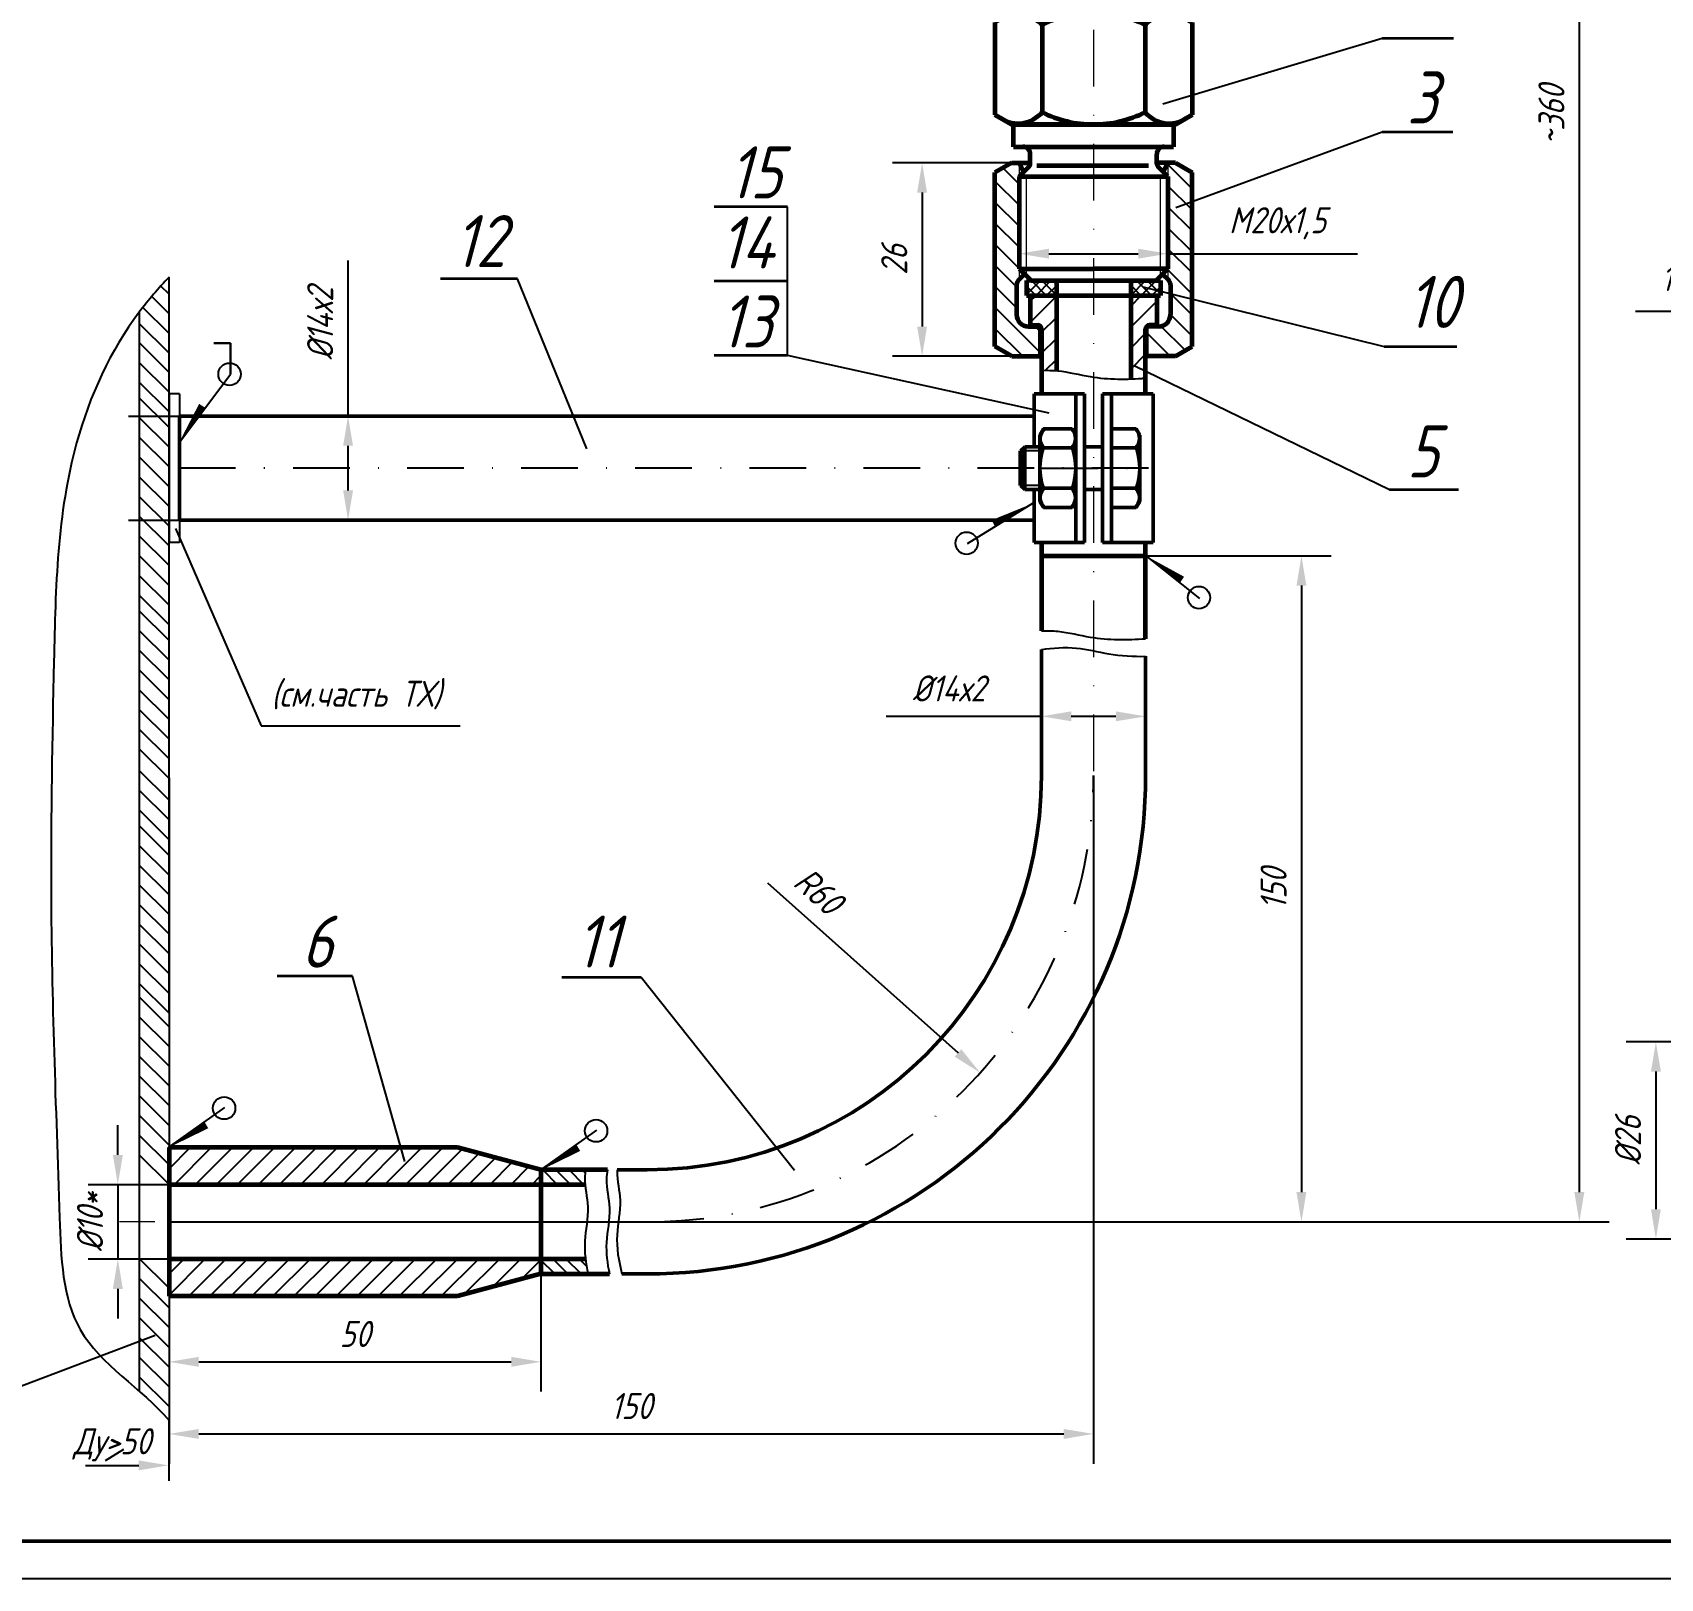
# Model space of a CAD drawing. Header units: inches. Extents: x 4898 to 5789, y 2851 to 3271.
# Drawn here: x 5106.7 to 5325.5, y 2850.8 to 3058.6 of the extents above; entities that cross this region are included whole.
import ezdxf

# ---------------------------------------------------------------- set-up
doc = ezdxf.new("R2010")
doc.units = ezdxf.units.IN
doc.header["$LTSCALE"] = 0.6
doc.header["$MEASUREMENT"] = 0
for name, pattern in [('DASHDOT', [25.4, 12.7, -6.35, 0, -6.35]), ('K5LT_BASIC', [0]), ('K5LT_THIN', [0])]:
    doc.linetypes.add(name, pattern=pattern)
doc.styles.get("Standard").update_dxf_attribs({"font": 'romand.shx', "width": 0.8, "oblique": 15, "height": 3.5})
doc.dimstyles.get("Standard").update_dxf_attribs({"dimtxt": 3.5, "dimasz": 4, "dimexe": 4, "dimexo": 0, "dimgap": 2, "dimtad": 1, "dimrnd": 0.05, "dimtxsty": 'Standard', "dimcen": 0.09, "dimadec": 0, "dimazin": 2, "dimtfac": 1, "dimtmove": 0, "dimatfit": 3, "dimfxl": 0.18, "dimtolj": 1, "dimtzin": 0, "dimlwd": 25, "dimlwe": 25, "dimarcsym": 0})

# ---------------------------------------------------------------- blocks, each defined once
blk = doc.blocks.new('*D819')
at = {"color": 0, "lineweight": 25, "transparency": 16777216}
for p, q in [((5340.98, 2922.9), (5320.9, 2922.9)), ((5324.9, 2918.9), (5324.9, 2900.4)), ((5340.98, 2896.4), (5320.9, 2896.4))]:
    blk.add_line(p, q, dxfattribs=at)
at = {"color": 0, "transparency": 16777216}
for points in [[(5324.24, 2918.9), (5325.57, 2918.9), (5324.9, 2922.9)], [(5324.24, 2900.4), (5325.57, 2900.4), (5324.9, 2896.4)]]:
    blk.add_solid(points, dxfattribs=at)
at = {"layer": 'DEFPOINTS', "color": 0, "transparency": 16777216}
for p in [(5340.98, 2922.9), (5324.9, 2896.4), (5340.98, 2896.4)]:
    blk.add_point(p, dxfattribs=at)
at = {"color": 0, "transparency": 16777216, "insert": (5321.15, 2909.65), "char_height": 3.5, "attachment_point": 5, "rotation": 90}
blk.add_mtext('\\A1;%%C26', dxfattribs=at)
blk = doc.blocks.new('*D825')
at = {"color": 0, "lineweight": 25, "transparency": 16777216}
for p, q in [((5349.22, 3015.28), (5349.22, 3025.09)), ((5350.82, 3016.88), (5350.82, 3025.09)), ((5345.22, 3021.09), (5322.15, 3021.09)), ((5350.82, 3021.09), (5349.22, 3021.09)), ((5354.82, 3021.09), (5358.82, 3021.09))]:
    blk.add_line(p, q, dxfattribs=at)
at = {"color": 0, "transparency": 16777216}
for points in [[(5345.22, 3021.75), (5345.22, 3020.42), (5349.22, 3021.09)], [(5354.82, 3021.75), (5354.82, 3020.42), (5350.82, 3021.09)]]:
    blk.add_solid(points, dxfattribs=at)
at = {"layer": 'DEFPOINTS', "color": 0, "transparency": 16777216}
for p in [(5349.22, 3021.09), (5350.82, 3016.88), (5349.22, 3015.28)]:
    blk.add_point(p, dxfattribs=at)
at = {"color": 0, "transparency": 16777216, "insert": (5331.68, 3025.17), "char_height": 3.5, "attachment_point": 5}
blk.add_mtext('\\A1;1,6х45%%D', dxfattribs=at)
blk = doc.blocks.new('U44')
at = {"color": 5, "linetype": 'K5LT_BASIC', "lineweight": 60, "true_color": 0x0000ff}
for p, q in [((2859.11, -1293.45), (2857.81, -1295.7)), ((2857.81, -1295.7), (2859.11, -1293.45)), ((2871.51, -1293.45), (2859.11, -1293.45)), ((2872.81, -1295.7), (2871.51, -1293.45)), ((2854.81, -1295.95), (2857.81, -1295.95)), ((2854.81, -1295.95), (2854.81, -1317.45)), ((2854.81, -1296.45), (2854.81, -1297.2)), ((2857.81, -1295.7), (2857.81, -1317.7)), ((2857.81, -1295.7), (2857.81, -1306.7)), ((2857.81, -1295.7), (2857.81, -1317.7)), ((2857.81, -1295.7), (2857.81, -1317.7)), ((2857.81, -1306.7), (2857.81, -1295.7)), ((2872.81, -1295.7), (2872.81, -1317.7)), ((2872.81, -1295.7), (2872.81, -1317.7)), ((2872.81, -1306.7), (2872.81, -1295.7)), ((2875.81, -1295.95), (2872.81, -1295.95)), ((2875.81, -1295.95), (2875.81, -1296.7)), ((2875.81, -1295.95), (2875.81, -1317.45)), ((2879.6, -1297.7), (2876.81, -1297.7)), ((2879.96, -1297.55), (2881.31, -1296.2)), ((2881.31, -1296.2), (2881.31, -1317.2)), ((2881.31, -1296.22), (2891.58, -1296.22)), ((2891.58, -1296.22), (2891.58, -1306.71)), ((2891.58, -1296.22), (2893.18, -1297.82)), ((2893.18, -1297.82), (2893.18, -1315.58)), ((2871.16, -1299.77), (2859.46, -1299.77)), ((2879.81, -1299.05), (2879.81, -1314.08)), ((2857.81, -1317.7), (2857.81, -1306.7)), ((2857.81, -1306.7), (2857.81, -1317.7)), ((2872.81, -1306.7), (2872.81, -1317.7)), ((2891.58, -1317.18), (2891.58, -1306.69)), ((2871.16, -1313.63), (2859.46, -1313.63)), ((2857.81, -1317.45), (2854.81, -1317.45)), ((2872.81, -1317.45), (2875.81, -1317.45)), ((2879.6, -1315.7), (2876.81, -1315.7)), ((2879.96, -1315.85), (2881.31, -1317.2)), ((2881.31, -1317.18), (2891.58, -1317.18)), ((2891.58, -1317.18), (2893.18, -1315.58)), ((2859.11, -1319.95), (2857.81, -1317.7)), ((2857.81, -1317.7), (2859.11, -1319.95)), ((2872.81, -1317.7), (2871.51, -1319.95)), ((2871.51, -1319.95), (2859.11, -1319.95))]:
    blk.add_line(p, q, dxfattribs=at)
at = {"color": 7, "linetype": 'K5LT_THIN', "lineweight": 18}
for p, q in [((2881.31, -1297.38), (2895.24, -1297.38)), ((2881.31, -1316.02), (2895.3, -1316.02))]:
    blk.add_line(p, q, dxfattribs=at)
at = {"color": 5, "linetype": 'K5LT_BASIC', "lineweight": 60, "true_color": 0x0000ff}
for centre, radius, start, end in [((2862.12, -1296.56), 4.17, 146.7144, 230.3384), ((2862.12, -1296.56), 4.17, 146.7145, 230.3384), ((2868.5, -1296.56), 4.17, 309.6616, 33.2855), ((2876.81, -1296.7), 1, 180, 270), ((2879.6, -1297.2), 0.5, 270, 315), ((2873.19, -1306.7), 15.38, 153.2217, 180), ((2873.19, -1306.7), 15.38, 153.2217, 180), ((2857.43, -1306.7), 15.38, 0, 26.7783), ((2873.19, -1306.7), 15.38, 180, 206.7783), ((2873.19, -1306.7), 15.38, 180, 206.7783), ((2857.43, -1306.7), 15.38, 333.2217, 0), ((2862.12, -1316.84), 4.17, 129.6616, 213.2856), ((2862.12, -1316.84), 4.17, 129.6616, 213.2855), ((2868.5, -1316.84), 4.17, 326.7145, 50.3384), ((2876.81, -1316.7), 1, 90, 180), ((2879.6, -1316.2), 0.5, 45, 90)]:
    blk.add_arc(centre, radius, start, end, dxfattribs=at)
blk = doc.blocks.new('*D853')
at = {"color": 0, "lineweight": 25, "transparency": 16777216}
for p, q in [((5240.8, 3041.06), (5222.25, 3041.06)), ((5226.25, 3037.06), (5226.25, 3019.06)), ((5242.3, 3015.06), (5222.25, 3015.06))]:
    blk.add_line(p, q, dxfattribs=at)
at = {"color": 0, "transparency": 16777216}
for points in [[(5225.58, 3037.06), (5226.91, 3037.06), (5226.25, 3041.06)], [(5225.58, 3019.06), (5226.91, 3019.06), (5226.25, 3015.06)]]:
    blk.add_solid(points, dxfattribs=at)
at = {"layer": 'DEFPOINTS', "color": 0, "transparency": 16777216}
for p in [(5240.8, 3041.06), (5226.25, 3015.06), (5242.3, 3015.06)]:
    blk.add_point(p, dxfattribs=at)
at = {"color": 0, "transparency": 16777216, "insert": (5222.5, 3028.06), "char_height": 3.5, "attachment_point": 5, "rotation": 90}
blk.add_mtext('\\A1;26', dxfattribs=at)
blk = doc.blocks.new('*D854')
at = {"color": 0, "lineweight": 25, "transparency": 16777216}
for p, q in [((5239.3, 3026.83), (5239.3, 3032.85)), ((5259.3, 3026.83), (5259.3, 3032.85)), ((5243.3, 3028.85), (5255.3, 3028.85)), ((5259.3, 3028.85), (5284.77, 3028.85))]:
    blk.add_line(p, q, dxfattribs=at)
at = {"color": 0, "transparency": 16777216}
for points in [[(5243.3, 3029.52), (5243.3, 3028.19), (5239.3, 3028.85)], [(5255.3, 3029.52), (5255.3, 3028.19), (5259.3, 3028.85)]]:
    blk.add_solid(points, dxfattribs=at)
at = {"layer": 'DEFPOINTS', "color": 0, "transparency": 16777216}
for p in [(5259.3, 3028.85), (5239.3, 3026.83), (5259.3, 3026.83)]:
    blk.add_point(p, dxfattribs=at)
at = {"color": 0, "transparency": 16777216, "insert": (5274.03, 3032.94), "char_height": 3.5, "attachment_point": 5}
blk.add_mtext('\\A1;М20х1,5', dxfattribs=at)
blk = doc.blocks.new('*D855')
at = {"color": 0, "lineweight": 25, "transparency": 16777216}
blk.add_line((5205.47, 2944.27), (5231.08, 2921.41), dxfattribs=at)
at = {"color": 0, "transparency": 16777216}
blk.add_solid([(5231.52, 2921.91), (5230.63, 2920.91), (5234.06, 2918.74)], dxfattribs=at)
at = {"layer": 'DEFPOINTS', "color": 0, "transparency": 16777216}
for p in [(5189.3, 2958.7), (5234.06, 2918.74)]:
    blk.add_point(p, dxfattribs=at)
at = {"color": 0, "transparency": 16777216, "insert": (5212.32, 2943.17), "char_height": 3.5, "attachment_point": 5, "rotation": 318.2474}
blk.add_mtext('\\A1;R60', dxfattribs=at)
blk = doc.blocks.new('*D864')
at = {"color": 0, "lineweight": 25, "transparency": 16777216}
for p, q in [((5256.3, 2988.23), (5281.25, 2988.23)), ((5277.25, 2984.23), (5277.25, 2902.7)), ((5125, 2898.7), (5281.25, 2898.7))]:
    blk.add_line(p, q, dxfattribs=at)
at = {"color": 0, "transparency": 16777216}
for points in [[(5276.58, 2984.23), (5277.91, 2984.23), (5277.25, 2988.23)], [(5276.58, 2902.7), (5277.91, 2902.7), (5277.25, 2898.7)]]:
    blk.add_solid(points, dxfattribs=at)
at = {"layer": 'DEFPOINTS', "color": 0, "transparency": 16777216}
for p in [(5256.3, 2988.23), (5125, 2898.7), (5277.25, 2898.7)]:
    blk.add_point(p, dxfattribs=at)
at = {"color": 0, "transparency": 16777216, "insert": (5273.5, 2943.46), "char_height": 3.5, "attachment_point": 5, "rotation": 90}
blk.add_mtext('\\A1;150', dxfattribs=at)
blk = doc.blocks.new('*D866')
at = {"color": 0, "lineweight": 25, "transparency": 16777216}
for p, q in [((5242.3, 2975.63), (5242.3, 2962.66)), ((5256.3, 2974.73), (5256.3, 2962.66)), ((5242.3, 2966.66), (5221.41, 2966.66)), ((5252.3, 2966.66), (5246.3, 2966.66))]:
    blk.add_line(p, q, dxfattribs=at)
at = {"color": 0, "transparency": 16777216}
for points in [[(5246.3, 2967.33), (5246.3, 2966), (5242.3, 2966.66)], [(5252.3, 2967.33), (5252.3, 2966), (5256.3, 2966.66)]]:
    blk.add_solid(points, dxfattribs=at)
at = {"layer": 'DEFPOINTS', "color": 0, "transparency": 16777216}
for p in [(5242.3, 2975.63), (5256.3, 2974.73), (5256.3, 2966.66)]:
    blk.add_point(p, dxfattribs=at)
at = {"color": 0, "transparency": 16777216, "insert": (5229.85, 2970.41), "char_height": 3.5, "attachment_point": 5}
blk.add_mtext('\\A1;%%C14х2', dxfattribs=at)
blk = doc.blocks.new('*D867')
at = {"color": 0, "lineweight": 25, "transparency": 16777216}
for p, q in [((5118.12, 2907.7), (5118.12, 2911.7)), ((5121, 2903.7), (5114.12, 2903.7)), ((5118.12, 2903.7), (5118.12, 2893.7)), ((5121, 2893.7), (5114.12, 2893.7)), ((5118.12, 2889.7), (5118.12, 2885.7))]:
    blk.add_line(p, q, dxfattribs=at)
at = {"color": 0, "transparency": 16777216}
for points in [[(5117.45, 2907.7), (5118.79, 2907.7), (5118.12, 2903.7)], [(5117.45, 2889.7), (5118.79, 2889.7), (5118.12, 2893.7)]]:
    blk.add_solid(points, dxfattribs=at)
at = {"layer": 'DEFPOINTS', "color": 0, "transparency": 16777216}
for p in [(5121, 2903.7), (5118.12, 2893.7), (5121, 2893.7)]:
    blk.add_point(p, dxfattribs=at)
at = {"color": 0, "transparency": 16777216, "insert": (5114.37, 2898.7), "char_height": 3.5, "attachment_point": 5, "rotation": 90}
blk.add_mtext('\\A1;%%C10*', dxfattribs=at)
blk = doc.blocks.new('*D869')
at = {"color": 0, "lineweight": 25, "transparency": 16777216}
for p, q in [((5262.3, 3196.23), (5318.61, 3196.23)), ((5314.61, 2902.7), (5314.61, 3192.23)), ((5175, 2898.7), (5318.61, 2898.7))]:
    blk.add_line(p, q, dxfattribs=at)
at = {"color": 0, "transparency": 16777216}
for points in [[(5313.94, 3192.23), (5315.28, 3192.23), (5314.61, 3196.23)], [(5313.94, 2902.7), (5315.28, 2902.7), (5314.61, 2898.7)]]:
    blk.add_solid(points, dxfattribs=at)
at = {"layer": 'DEFPOINTS', "color": 0, "transparency": 16777216}
for p in [(5262.3, 3196.23), (5314.61, 3196.23), (5175, 2898.7)]:
    blk.add_point(p, dxfattribs=at)
at = {"color": 0, "transparency": 16777216, "insert": (5310.86, 3047.46), "char_height": 3.5, "attachment_point": 5, "rotation": 90}
blk.add_mtext('\\A1;~360', dxfattribs=at)
blk = doc.blocks.new('*D870')
at = {"color": 0, "lineweight": 25, "transparency": 16777216}
for p, q in [((5149.07, 3007.03), (5149.07, 3027.92)), ((5119.53, 3007.03), (5153.07, 3007.03)), ((5149.07, 2997.03), (5149.07, 3003.03)), ((5119.53, 2993.03), (5153.07, 2993.03))]:
    blk.add_line(p, q, dxfattribs=at)
at = {"color": 0, "transparency": 16777216}
for points in [[(5148.41, 3003.03), (5149.74, 3003.03), (5149.07, 3007.03)], [(5148.41, 2997.03), (5149.74, 2997.03), (5149.07, 2993.03)]]:
    blk.add_solid(points, dxfattribs=at)
at = {"layer": 'DEFPOINTS', "color": 0, "transparency": 16777216}
for p in [(5119.53, 3007.03), (5119.53, 2993.03), (5149.07, 2993.03)]:
    blk.add_point(p, dxfattribs=at)
at = {"color": 0, "transparency": 16777216, "insert": (5145.32, 3019.47), "char_height": 3.5, "attachment_point": 5, "rotation": 90}
blk.add_mtext('\\A1;%%C14х2', dxfattribs=at)
blk = doc.blocks.new('*D873')
at = {"color": 0, "lineweight": 25, "transparency": 16777216}
for p, q in [((5175, 2891.7), (5175, 2875.89)), ((5125, 2888.7), (5125, 2875.89)), ((5129, 2879.89), (5171, 2879.89))]:
    blk.add_line(p, q, dxfattribs=at)
at = {"color": 0, "transparency": 16777216}
for points in [[(5129, 2880.56), (5129, 2879.22), (5125, 2879.89)], [(5171, 2880.56), (5171, 2879.22), (5175, 2879.89)]]:
    blk.add_solid(points, dxfattribs=at)
at = {"layer": 'DEFPOINTS', "color": 0, "transparency": 16777216}
for p in [(5175, 2891.7), (5125, 2888.7), (5175, 2879.89)]:
    blk.add_point(p, dxfattribs=at)
at = {"color": 0, "transparency": 16777216, "insert": (5150, 2883.64), "char_height": 3.5, "attachment_point": 5}
blk.add_mtext('\\A1;50', dxfattribs=at)
blk = doc.blocks.new('*D874')
at = {"color": 0, "lineweight": 25, "transparency": 16777216}
for p, q in [((5249.3, 2958.7), (5249.3, 2866.2)), ((5125, 2888.7), (5125, 2866.2)), ((5129, 2870.2), (5245.3, 2870.2))]:
    blk.add_line(p, q, dxfattribs=at)
at = {"color": 0, "transparency": 16777216}
for points in [[(5129, 2870.86), (5129, 2869.53), (5125, 2870.2)], [(5245.3, 2870.86), (5245.3, 2869.53), (5249.3, 2870.2)]]:
    blk.add_solid(points, dxfattribs=at)
at = {"layer": 'DEFPOINTS', "color": 0, "transparency": 16777216}
for p in [(5249.3, 2958.7), (5125, 2888.7), (5249.3, 2870.2)]:
    blk.add_point(p, dxfattribs=at)
at = {"color": 0, "transparency": 16777216, "insert": (5187.15, 2873.95), "char_height": 3.5, "attachment_point": 5}
blk.add_mtext('\\A1;150', dxfattribs=at)

msp = doc.modelspace()

# ---------------------------------------------------------------- hatches: boundary and pattern name
h = msp.add_hatch()
h.set_pattern_fill('МЕТАЛЛ', angle=135, style=0, pattern_type=0)
h.set_pattern_definition([(135, (3942.5982, 188.417), (-1.4142136, -1.4142136), [])])
h.paths.add_polyline_path([(5240.548, 3019.059), (5239.416, 3019.528), (5238.948, 3020.659), (5238.948, 3024.645), (5239.241, 3025.352), (5239.298, 3026.828), (5239.298, 3039.459), (5239.298, 3041.059), (5238.298, 3041.059), (5236.048, 3039.76), (5236.048, 3016.358), (5238.298, 3015.059), (5242.173, 3015.059), (5242.173, 3019.059)])
h.paths.add_polyline_path([(5262.548, 3016.358), (5262.548, 3039.76), (5260.298, 3041.059), (5259.298, 3041.059), (5259.298, 3037.728), (5259.298, 3026.828), (5259.355, 3025.352), (5259.648, 3024.645), (5259.648, 3020.659), (5259.179, 3019.528), (5258.048, 3019.059), (5256.423, 3019.059), (5256.423, 3015.059), (5260.298, 3015.059)])
h = msp.add_hatch()
h.set_pattern_fill('НЕМЕТАЛЛ', angle=135, style=0, pattern_type=0)
h.set_pattern_definition([(135, (3942.5982, 188.417), (-0.70710678, -0.70710678), []), (225, (3942.5982, 188.417), (0.70710678, -0.70710678), [])])
h.paths.add_polyline_path([(5240.798, 3023.228), (5244.298, 3023.228), (5244.298, 3025.228), (5240.898, 3025.228), (5240.298, 3025.228), (5240.298, 3023.228)])
h.paths.add_polyline_path([(5257.698, 3025.228), (5254.298, 3025.228), (5254.298, 3023.228), (5257.798, 3023.228), (5258.298, 3023.228), (5258.298, 3025.228)])
h = msp.add_hatch()
h.set_pattern_fill('МЕТАЛЛ', angle=45, style=0, pattern_type=0)
h.set_pattern_definition([(45, (2398.0105, 4308.3556), (-1.4142136, 1.4142136), [])])
h.paths.add_polyline_path([(5175.001, 2905.7), (5163.805, 2908.7), (5125.001, 2908.7), (5125.001, 2903.7), (5175.001, 2903.7)])
h.paths.add_polyline_path([(5125.001, 2888.7), (5163.805, 2888.7), (5175.001, 2891.7), (5175.001, 2893.7), (5125.001, 2893.7)])
h = msp.add_hatch()
h.set_pattern_fill('ANSI31', color=256, scale=10, angle=90)
h.set_pattern_definition([(135, (-2417.3601, 2096.1056), (-0.88388348, -0.88388348), [])])
edge = h.paths.add_edge_path()
edge.add_line((5181.002, 2905.7), (5175.065, 2905.7))
edge.add_line((5175.065, 2905.7), (5175.001, 2905.661))
edge.add_line((5175.001, 2905.661), (5175.001, 2903.7))
edge.add_line((5175.001, 2903.7), (5180.945, 2903.7))
edge.add_spline(control_points=[(5180.945, 2903.7), (5180.914, 2904.01), (5180.875, 2904.681), (5180.942, 2905.344), (5181.002, 2905.7)], knot_values=[3.5857299, 3.5857299, 3.5857299, 3.5857299, 4.5273535, 5.6230628, 5.6230628, 5.6230628, 5.6230628], degree=3, periodic=0)
edge = h.paths.add_edge_path()
edge.add_spline(control_points=[(5181.351, 2891.7), (5181.202, 2892.365), (5181.079, 2893.032), (5180.997, 2893.7)], knot_values=[15.6766489, 15.6766489, 15.6766489, 15.6766489, 17.7076318, 17.7076318, 17.7076318, 17.7076318], degree=3, periodic=0)
edge.add_line((5180.997, 2893.7), (5175.001, 2893.7))
edge.add_line((5175.001, 2893.7), (5175.001, 2891.7))
edge.add_line((5175.001, 2891.7), (5181.351, 2891.7))

# ---------------------------------------------------------------- linework, layer by layer
at = {"color": 7, "linetype": 'DASHDOT', "lineweight": 18}
for p, q in [((5249.298, 3074.292), (5249.298, 2958.7)), ((5169.123, 2898.7), (5118.342, 2898.7))]:
    msp.add_line(p, q, dxfattribs=at)
for p, q in [((5258.626, 3048.99), (5288.088, 3057.831)), ((5260.357, 3035.082), (5288.118, 3045.244)), ((5208.157, 3015.154), (5208.157, 3035.154)), ((5125.001, 2958.382), (5125.001, 3025.709)), ((5181.176, 3002.598), (5171.841, 3025.492)), ((5125.001, 3020.749), (5122.673, 3023.077)), ((5125.001, 3023.401), (5123.907, 3024.494)), ((5255.907, 3024.412), (5288.352, 3016.372)), ((5125.001, 3018.122), (5121.483, 3021.639)), ((5125.001, 3015.47), (5121.001, 3019.47)), ((5125.001, 3012.895), (5121.001, 3016.895)), ((5125.001, 3010.243), (5121.001, 3014.243)), ((5243.343, 3007.413), (5208.157, 3015.154)), ((5254.842, 3013.798), (5289.088, 2997.135)), ((5124.961, 3007.631), (5121.001, 3011.591)), ((5126.321, 3003.404), (5133.283, 3012.646)), ((5125.001, 3005.484), (5121.001, 3009.484)), ((5125.001, 3002.832), (5121.001, 3006.832)), ((5125.001, 3000.181), (5121.001, 3004.181)), ((5125.001, 2997.529), (5121.001, 3001.529)), ((5125.001, 2994.877), (5121.001, 2998.877)), ((5125.001, 2992.226), (5121.001, 2996.226)), ((5241.098, 2995.268), (5232.323, 2989.841)), ((5125.001, 2989.574), (5121.001, 2993.574)), ((5125.885, 2991.918), (5137.393, 2965.38)), ((5125.001, 2986.922), (5121.001, 2990.922)), ((5125.001, 2984.26), (5121.001, 2988.26)), ((5256.274, 2988.275), (5263.553, 2982.52)), ((5125.001, 2981.608), (5121.001, 2985.608)), ((5124.961, 2978.996), (5121.001, 2982.956)), ((5125.001, 2976.849), (5121.001, 2980.849)), ((5125.001, 2974.197), (5121.001, 2978.197)), ((5125.001, 2971.546), (5121.001, 2975.546)), ((5125.001, 2968.894), (5121.001, 2972.894)), ((5125.001, 2966.242), (5121.001, 2970.242)), ((5125.001, 2963.591), (5121.001, 2967.591)), ((5125.001, 2960.939), (5121.001, 2964.939)), ((5137.393, 2965.38), (5164.142, 2965.38)), ((5125.001, 2958.287), (5121.001, 2962.287)), ((5125.001, 2955.382), (5121.001, 2959.382)), ((5125.001, 2952.731), (5121.001, 2956.731)), ((5124.961, 2950.119), (5121.001, 2954.079)), ((5125.001, 2947.972), (5121.001, 2951.972)), ((5125.001, 2945.32), (5121.001, 2949.32)), ((5125.001, 2942.668), (5121.001, 2946.668)), ((5125.001, 2940.017), (5121.001, 2944.017)), ((5125.001, 2937.365), (5121.001, 2941.365)), ((5125.001, 2934.713), (5121.001, 2938.713)), ((5125.001, 2932.062), (5121.001, 2936.062)), ((5125.001, 2929.41), (5121.001, 2933.41)), ((5124.961, 2926.798), (5121.001, 2930.758)), ((5156.706, 2906.829), (5149.665, 2931.711)), ((5209.084, 2905.628), (5188.476, 2931.54)), ((5125.001, 2924.94), (5121.001, 2928.94)), ((5125.001, 2922.288), (5121.001, 2926.288)), ((5125.001, 2919.636), (5121.001, 2923.636)), ((5125.001, 2916.985), (5121.001, 2920.985)), ((5125.001, 2914.333), (5121.001, 2918.333)), ((5125.001, 2911.681), (5121.001, 2915.681)), ((5125.001, 2909.03), (5121.001, 2913.03)), ((5124.952, 2908.689), (5132.494, 2914.094)), ((5174.961, 2905.637), (5182.502, 2911.043)), ((5125.001, 2906.378), (5121.001, 2910.378)), ((5124.961, 2903.766), (5121.001, 2907.726)), ((5125.001, 2903.7), (5121.001, 2903.7)), ((5125.001, 2889.788), (5121.001, 2893.788)), ((5125.001, 2893.7), (5121.001, 2893.7)), ((5125.001, 2887.137), (5121.001, 2891.137)), ((5125.001, 2884.485), (5121.001, 2888.485)), ((5125.001, 2881.834), (5121.001, 2885.834)), ((5104.212, 2876.296), (5123.15, 2883.469)), ((5125.001, 2879.182), (5121.001, 2883.182)), ((5125.001, 2876.53), (5121.001, 2880.53)), ((5124.961, 2873.918), (5121.001, 2877.879)), ((5125.001, 2863.895), (5125.001, 2872.004)), ((5118.866, 2868.114), (5116.399, 2866.566))]:
    msp.add_line(p, q)
at = {"lineweight": 35}
for p, q in [((5288.088, 3057.831), (5297.708, 3057.831)), ((5288.118, 3045.244), (5297.601, 3045.244)), ((5208.157, 3035.154), (5198.273, 3035.154)), ((5171.841, 3025.492), (5161.517, 3025.492)), ((5208.157, 3025.154), (5198.273, 3025.154)), ((5288.352, 3016.372), (5298.158, 3016.372)), ((5208.157, 3015.154), (5198.273, 3015.154)), ((5289.088, 2997.135), (5298.37, 2997.135)), ((5149.665, 2931.711), (5139.532, 2931.711)), ((5188.476, 2931.54), (5177.829, 2931.54))]:
    msp.add_line(p, q, dxfattribs=at)
at = {"color": 5, "linetype": 'K5LT_BASIC', "lineweight": 60, "true_color": 0x0000ff}
for p, q in [((5240.798, 3040.936), (5240.798, 3042.228)), ((5240.798, 3040.936), (5240.798, 3042.228)), ((5257.798, 3040.936), (5257.798, 3042.228)), ((5257.798, 3040.936), (5257.798, 3042.228)), ((5238.298, 3041.059), (5236.048, 3039.76)), ((5238.298, 3041.059), (5240.798, 3041.059)), ((5239.914, 3039.845), (5239.298, 3041.059)), ((5239.914, 3039.845), (5239.298, 3041.059)), ((5239.298, 3039.228), (5240.651, 3040.582)), ((5241.652, 3040.728), (5256.681, 3040.728)), ((5260.298, 3041.059), (5257.798, 3041.059)), ((5259.298, 3039.228), (5257.944, 3040.582)), ((5258.682, 3039.845), (5259.298, 3041.059)), ((5260.298, 3041.059), (5262.548, 3039.76)), ((5236.048, 3016.358), (5236.048, 3039.76)), ((5239.298, 3039.228), (5259.298, 3039.228)), ((5239.298, 3039.228), (5239.298, 3026.828)), ((5259.298, 3039.228), (5259.298, 3026.828)), ((5262.548, 3016.358), (5262.548, 3039.76)), ((5238.948, 3024.645), (5238.948, 3020.659)), ((5240.007, 3026.119), (5239.241, 3025.352)), ((5239.298, 3026.828), (5240.898, 3025.228)), ((5239.298, 3026.828), (5240.898, 3025.228)), ((5239.298, 3026.828), (5249.307, 3026.828)), ((5240.898, 3025.228), (5240.298, 3025.228)), ((5240.298, 3025.228), (5240.298, 3023.228)), ((5240.898, 3025.228), (5257.698, 3025.228)), ((5244.298, 3025.228), (5244.298, 3013.124)), ((5259.298, 3026.828), (5249.288, 3026.828)), ((5249.298, 3025.059), (5249.299, 3025.059)), ((5249.299, 3025.059), (5249.298, 3025.059)), ((5254.298, 3025.228), (5254.298, 3012.007)), ((5259.298, 3026.828), (5257.698, 3025.228)), ((5257.698, 3025.228), (5258.298, 3025.228)), ((5258.298, 3025.228), (5258.298, 3023.228)), ((5258.588, 3026.119), (5259.355, 3025.352)), ((5259.648, 3024.645), (5259.648, 3020.659)), ((5240.298, 3023.228), (5258.298, 3023.228)), ((5240.798, 3023.228), (5257.798, 3023.228)), ((5240.798, 3023.228), (5240.798, 3019.228)), ((5257.798, 3023.228), (5257.798, 3019.228)), ((5240.548, 3019.059), (5242.173, 3019.059)), ((5240.798, 3019.228), (5241.798, 3019.228)), ((5242.173, 3015.059), (5242.173, 3019.059)), ((5242.298, 3018.728), (5242.298, 3010.028)), ((5256.298, 3010.028), (5256.298, 3018.728)), ((5258.048, 3019.059), (5256.423, 3019.059)), ((5256.423, 3015.059), (5256.423, 3019.059)), ((5257.798, 3019.228), (5256.798, 3019.228)), ((5238.298, 3015.059), (5236.048, 3016.358)), ((5260.298, 3015.059), (5262.548, 3016.358)), ((5238.298, 3015.059), (5242.298, 3015.059)), ((5260.298, 3015.059), (5256.298, 3015.059)), ((5242.298, 2990.028), (5242.298, 2978.142)), ((5256.298, 2977.101), (5256.298, 2990.028)), ((5242.298, 2988.228), (5256.298, 2988.228)), ((5242.298, 2988.228), (5256.298, 2988.228)), ((5125.001, 2908.7), (5125.001, 2888.7)), ((5163.805, 2908.7), (5125.001, 2908.7)), ((5175.001, 2905.7), (5163.805, 2908.7)), ((5175.001, 2905.7), (5175.001, 2891.7)), ((5175.001, 2905.7), (5175.001, 2891.7)), ((5183.938, 2905.7), (5175.001, 2905.7)), ((5175.001, 2903.7), (5125.001, 2903.7)), ((5180.945, 2903.7), (5175.001, 2903.7)), ((5175.001, 2893.7), (5125.001, 2893.7)), ((5180.997, 2893.7), (5175.001, 2893.7)), ((5175.001, 2891.7), (5163.805, 2888.7)), ((5175.001, 2891.7), (5184.218, 2891.7)), ((5163.805, 2888.7), (5125.001, 2888.7))]:
    msp.add_line(p, q, dxfattribs=at)
at = {"color": 7, "linetype": 'K5LT_THIN', "lineweight": 18}
for p, q in [((5239.298, 3041.059), (5239.298, 3025.409)), ((5259.298, 3041.059), (5259.298, 3025.409)), ((5240.298, 3025.828), (5240.298, 3039.228)), ((5258.298, 3025.828), (5258.298, 3039.228))]:
    msp.add_line(p, q, dxfattribs=at)
at = {"color": 7}
for p, q in [((5240.798, 3022.453), (5241.574, 3023.228)), ((5240.798, 3019.624), (5244.298, 3023.124)), ((5254.298, 3021.81), (5255.716, 3023.228)), ((5254.298, 3018.982), (5257.798, 3022.482)), ((5242.298, 3018.296), (5244.298, 3020.296)), ((5254.298, 3016.154), (5256.298, 3018.154)), ((5257.373, 3019.228), (5257.798, 3019.654)), ((5242.298, 3015.467), (5244.298, 3017.467)), ((5242.832, 3013.173), (5244.298, 3014.639)), ((5254.298, 3013.325), (5256.298, 3015.325)), ((5255.887, 3012.086), (5256.298, 3012.497))]:
    msp.add_line(p, q, dxfattribs=at)
at = {"linetype": 'Continuous'}
for p, q in [((5121.001, 3021.01), (5121.001, 2875.932)), ((5125.001, 2958.382), (5125.001, 2872.004))]:
    msp.add_line(p, q, dxfattribs=at)
at = {"lineweight": 30}
for p, q in [((5133.283, 3016.82), (5131.018, 3016.82)), ((5133.283, 3012.646), (5133.283, 3016.82))]:
    msp.add_line(p, q, dxfattribs=at)
at = {"lineweight": 25}
for p, q in [((5126.401, 3010.028), (5125.001, 3010.028)), ((5125.001, 3010.028), (5125.001, 2990.028)), ((5126.401, 3010.028), (5126.401, 2993.016)), ((5242.099, 3002.345), (5239.493, 3002.345)), ((5242.099, 2997.71), (5239.493, 2997.71)), ((5126.401, 2992.661), (5126.401, 2990.028)), ((5126.401, 2992.408), (5126.401, 2990.028)), ((5126.401, 2990.028), (5125.001, 2990.028)), ((5125.001, 2926.968), (5125.001, 2968.619)), ((5113.77, 2865.973), (5120.924, 2865.973)), ((4898.377, 2850.773), (5789.377, 2850.773))]:
    msp.add_line(p, q, dxfattribs=at)
at = {"linetype": 'Continuous', "lineweight": 25}
msp.add_line((5126.401, 3010.028), (5126.401, 2990.028), dxfattribs=at)
at = {"lineweight": 50}
for p, q in [((5248.098, 3010.028), (5241.298, 3010.028)), ((5257.298, 3010.028), (5250.498, 3010.028)), ((5126.401, 3007.028), (5126.401, 2993.028)), ((5242.585, 3005.308), (5242.098, 3004.463)), ((5246.41, 3005.308), (5242.585, 3005.308)), ((5246.41, 3005.308), (5246.898, 3004.463)), ((5251.698, 3005.308), (5251.698, 2994.748)), ((5255.015, 3005.308), (5251.698, 3005.308)), ((5255.015, 3005.308), (5255.502, 3004.463)), ((5240.047, 3002.908), (5239.493, 3002.345)), ((5242.099, 3002.908), (5240.047, 3002.908)), ((5240.047, 3002.908), (5240.047, 2997.148)), ((5242.098, 3004.463), (5242.098, 2995.559)), ((5246.898, 3004.463), (5246.898, 2995.559)), ((5250.498, 3002.908), (5248.098, 3002.908)), ((5255.502, 3004.463), (5255.502, 2995.559)), ((5246.461, 3002.741), (5242.535, 3002.741)), ((5255.065, 3002.741), (5251.698, 3002.741)), ((5240.047, 2997.148), (5239.493, 2997.71)), ((5242.099, 2997.148), (5240.047, 2997.148)), ((5246.461, 2997.315), (5242.535, 2997.315)), ((5250.498, 2997.148), (5248.098, 2997.148)), ((5255.065, 2997.315), (5251.698, 2997.315)), ((5242.098, 2995.559), (5242.566, 2994.748)), ((5246.43, 2994.748), (5242.566, 2994.748)), ((5246.898, 2995.559), (5246.43, 2994.748)), ((5255.034, 2994.748), (5251.698, 2994.748)), ((5255.502, 2995.559), (5255.034, 2994.748)), ((5248.098, 2990.028), (5241.298, 2990.028)), ((5257.298, 2990.028), (5250.498, 2990.028)), ((4906.377, 2855.773), (5784.377, 2855.773))]:
    msp.add_line(p, q, dxfattribs=at)
at = {"linetype": 'Continuous', "lineweight": 50}
for p, q in [((5241.298, 3010.028), (5241.298, 3002.908)), ((5246.898, 3010.028), (5246.898, 2990.028)), ((5248.098, 3010.028), (5248.098, 2990.028)), ((5250.498, 3010.028), (5250.498, 2990.028)), ((5251.698, 3010.028), (5251.698, 2990.028)), ((5257.298, 3010.028), (5257.298, 2990.028)), ((5241.298, 3007.028), (5126.401, 3007.028)), ((5241.298, 2997.148), (5241.298, 2990.028)), ((5241.298, 2993.028), (5126.401, 2993.028))]:
    msp.add_line(p, q, dxfattribs=at)
at = {"lineweight": 60}
msp.add_line((5239.493, 3002.345), (5239.493, 2997.71), dxfattribs=at)
at = {"linetype": 'DASHDOT', "lineweight": 25}
msp.add_line((5256.671, 3000.028), (5119.298, 3000.028), dxfattribs=at)
at = {"color": 7, "linetype": 'DASHDOT', "lineweight": 25}
msp.add_line((5242.298, 3000.028), (5256.298, 3000.028), dxfattribs=at)
at = {"color": 7, "linetype": 'K5LT_BASIC', "lineweight": 50}
for p, q in [((5242.298, 2975.625), (5242.298, 2958.7)), ((5256.298, 2958.7), (5256.298, 2974.731))]:
    msp.add_line(p, q, dxfattribs=at)
at = {"color": 7, "linetype": 'Continuous', "lineweight": 50}
for p, q in [((5175.001, 2905.7), (5183.938, 2905.7)), ((5185.238, 2905.7), (5189.298, 2905.7)), ((5175.001, 2891.7), (5184.218, 2891.7)), ((5185.891, 2891.7), (5189.298, 2891.7))]:
    msp.add_line(p, q, dxfattribs=at)
for points in [[(5126.321, 3003.404, 0, 1, 0), (5129.468, 3008.395, 1, 1, 0)], [(5241.098, 2995.268, 0, 1, 0), (5235.839, 2992.592, 1, 1, 0)], [(5256.274, 2988.275, 0, 1, 0), (5261.19, 2985.013, 1, 1, 0)], [(5124.952, 2908.689, 0, 1, 0), (5130.016, 2911.716, 1, 1, 0)], [(5174.961, 2905.637, 0, 1, 0), (5180.025, 2908.664, 1, 1, 0)]]:
    msp.add_lwpolyline(points, format="xyseb")
for centre in [(5133.14, 3012.65), (5232.233, 2989.93), (5263.472, 2982.623), (5132.409, 2913.996), (5182.417, 2910.944)]:
    msp.add_circle(centre, 1.5)
at = {"color": 5, "linetype": 'K5LT_BASIC', "lineweight": 60, "true_color": 0x0000ff}
for centre, radius, start, end in [((5239.798, 3042.228), 1, 0, 90), ((5239.798, 3042.228), 1, 0, 90), ((5239.798, 3042.228), 1, 0, 90), ((5258.798, 3042.228), 1, 90, 180), ((5258.798, 3042.228), 1, 90, 180), ((5258.798, 3042.228), 1, 90, 180), ((5240.298, 3040.936), 0.5, 315, 0), ((5258.298, 3040.936), 0.5, 180, 225), ((5239.948, 3024.645), 1, 135, 180), ((5258.648, 3024.645), 1, 0, 45), ((5240.548, 3020.659), 1.6, 180, 270), ((5258.048, 3020.659), 1.6, 270, 0), ((5241.798, 3018.728), 0.5, 0, 90), ((5256.798, 3018.728), 0.5, 90, 180)]:
    msp.add_arc(centre, radius, start, end, dxfattribs=at)
at = {"lineweight": 50}
for centre, radius, start, end in [((5243.899, 3004.012), 1.777, 133.18259, 221.44905), ((5245.097, 3004.012), 1.777, 314.36802, 46.81741), ((5253.701, 3004.012), 1.777, 314.36802, 46.81741), ((5250.738, 3000.028), 8.64, 161.03808, 198.84328), ((5238.258, 3000.028), 8.64, 341.7029, 18.30381), ((5246.862, 3000.028), 8.64, 341.15672, 18.30381), ((5243.899, 2996.067), 1.777, 138.83398, 227.9371), ((5245.097, 2996.067), 1.777, 312.0629, 44.60137), ((5253.701, 2996.067), 1.777, 312.0629, 41.16602), ((5189.298, 2958.7), 53, 270, 0), ((5189.298, 2958.7), 67, 270, 0)]:
    msp.add_arc(centre, radius, start, end, dxfattribs=at)
at = {"linetype": 'DASHDOT'}
msp.add_arc((5189.298, 2958.7), 60, 270, 0, dxfattribs=at)
for points, knots in [([(5125.001, 3025.709), (5123.582, 3024.196), (5117.968, 3017.748), (5110.094, 3000.447), (5109.501, 2973.561), (5108.799, 2938.617), (5109.975, 2909.648), (5110.821, 2882.326), (5121.308, 2876.34), (5125.001, 2872.004)], [6.7480773, 6.7480773, 6.7480773, 6.7480773, 12.9670876, 32.4267093, 61.966784, 92.8771415, 136.7738352, 152.0636629, 169.1448651, 169.1448651, 169.1448651, 169.1448651]), ([(5242.298, 3013.157), (5243.034, 3013.191), (5245.225, 3013.154), (5249.844, 3011.914), (5253.8, 3011.925), (5256.298, 3012.116)], [6.6955627, 6.6955627, 6.6955627, 6.6955627, 8.9253028, 13.3458532, 20.8250533, 20.8250533, 20.8250533, 20.8250533]), ([(5242.298, 2978.142), (5243.034, 2978.176), (5245.225, 2978.14), (5249.844, 2976.9), (5253.8, 2976.911), (5256.298, 2977.101)], [6.6955627, 6.6955627, 6.6955627, 6.6955627, 8.9253028, 13.3458532, 20.8250533, 20.8250533, 20.8250533, 20.8250533]), ([(5181.002, 2905.7), (5180.942, 2905.344), (5180.777, 2903.714), (5181.697, 2900.485), (5180.611, 2896.155), (5181.025, 2893.159), (5181.351, 2891.7)], [3.5857299, 3.5857299, 3.5857299, 3.5857299, 4.6814391, 8.5923169, 13.2545521, 17.7076318, 17.7076318, 17.7076318, 17.7076318]), ([(5183.938, 2905.7), (5183.86, 2905.287), (5183.665, 2903.599), (5184.602, 2900.311), (5183.531, 2896.04), (5183.914, 2893.101), (5184.218, 2891.7)], [3.406601, 3.406601, 3.406601, 3.406601, 4.6814391, 8.5923169, 13.2545521, 17.5305583, 17.5305583, 17.5305583, 17.5305583]), ([(5185.238, 2905.7), (5185.235, 2905.633), (5185.193, 2904.287), (5186.029, 2901.356), (5184.869, 2896.731), (5185.448, 2893.448), (5185.891, 2891.7)], [4.4775282, 4.4775282, 4.4775282, 4.4775282, 4.6814391, 8.5923169, 13.2545521, 18.5936031, 18.5936031, 18.5936031, 18.5936031])]:
    msp.add_open_spline(points, degree=3, knots=knots)
at = {"color": 7, "lineweight": 25}
msp.add_open_spline([(5242.298, 2975.625), (5243.867, 2975.876), (5246.892, 2976.111), (5251.518, 2974.869), (5254.636, 2974.703), (5256.298, 2974.731)], degree=3, knots=[4.1889615, 4.1889615, 4.1889615, 4.1889615, 8.9253028, 13.3458532, 18.3388805, 18.3388805, 18.3388805, 18.3388805], dxfattribs=at)
msp.add_solid([(5120.924, 2866.64), (5120.924, 2865.306), (5124.924, 2865.973)])
at = {"layer": 'DEFPOINTS', "color": 0, "linetype": 'ByBlock', "lineweight": 50}
for p in [(5251.698, 3003.388), (5251.698, 2996.668)]:
    msp.add_point(p, dxfattribs=at)

# ---------------------------------------------------------------- block references
at = {"rotation": 90}
msp.add_blockref('U44', (3942.598, 188.417), dxfattribs=at)

# ---------------------------------------------------------------- texts
at = {"linetype": 'Continuous', "lineweight": 30, "char_height": 7, "width": 19.02954, "attachment_point": 1}
for s, insert in [('3', (5291.415, 3053.351)), ('15', (5200.19, 3043.282)), ('12', (5163.304, 3034.045)), ('14', (5198.989, 3033.86)), ('10', (5291.415, 3025.877)), ('13', (5199.081, 3023.237)), ('5', (5291.415, 3005.772)), ('6', (5142.799, 2939.881)), ('11', (5179.687, 2939.881))]:
    msp.add_mtext(s, dxfattribs=dict(at, insert=insert))
at = {"insert": (5138.732, 2971.444), "char_height": 3.5, "attachment_point": 1}
msp.add_mtext_dynamic_manual_height_columns('(см.часть ТХ) ', width=82.40303, gutter_width=17.5, heights=[0], dxfattribs=at)
at = {"insert": (5117.347, 2868.737), "char_height": 3.5, "attachment_point": 5}
msp.add_mtext('\\A1;Ду>50', dxfattribs=at)

# ---------------------------------------------------------------- dimensions: what is measured, and where the dimension line sits
for base, p1, p2, text, picture, middle in [((5314.611, 3196.228), (5175.001, 2898.7), (5262.298, 3196.228), '~360', '*D869', (5310.861, 3047.464)), ((5277.247, 2898.7), (5256.298, 2988.228), (5125.001, 2898.7), '150', '*D864', (5273.497, 2943.464)), ((5324.904, 2896.405), (5340.977, 2922.905), (5340.977, 2896.405), '%%C26', '*D819', (5321.154, 2909.655))]:
    dim = msp.add_linear_dim(base=base, p1=p1, p2=p2, angle=90, text=text, dimstyle='Standard')
    dim.commit()
    dim.dimension.update_dxf_attribs({"geometry": picture, "text_midpoint": middle})
dim = msp.add_linear_dim(base=(5226.246, 3015.059), p1=(5240.798, 3041.059), p2=(5242.298, 3015.059), angle=90, dimstyle='Standard')
dim.commit()
dim.dimension.update_dxf_attribs({"geometry": '*D853', "text_midpoint": (5222.496, 3028.059)})
for base, p1, p2, text, picture, middle in [((5259.298, 3028.853), (5239.298, 3026.828), (5259.298, 3026.828), 'М20х1,5', '*D854', (5274.033, 3032.936)), ((5349.218, 3021.087), (5350.818, 3016.879), (5349.218, 3015.279), '1,6х45%%D', '*D825', (5331.683, 3025.17)), ((5249.298, 2870.197), (5125.001, 2888.7), (5249.298, 2958.7), '150', '*D874', (5187.149, 2873.947))]:
    dim = msp.add_linear_dim(base=base, p1=p1, p2=p2, text=text, dimstyle='Standard')
    dim.commit()
    dim.dimension.update_dxf_attribs({"geometry": picture, "text_midpoint": middle})
for base, p1, p2, text, picture, middle in [((5149.073, 2993.028), (5119.528, 3007.028), (5119.528, 2993.028), '%%C14х2', '*D870', (5149.073, 3019.474)), ((5118.118, 2893.7), (5121.001, 2903.7), (5121.001, 2893.7), '%%C10*', '*D867', (5118.118, 2898.7))]:
    dim = msp.add_linear_dim(base=base, p1=p1, p2=p2, angle=90, text=text, dimstyle='Standard')
    dim.commit()
    dim.dimension.update_dxf_attribs({"geometry": picture, "text_midpoint": middle, "dimtype": 160})
dim = msp.add_linear_dim(base=(5256.298, 2966.663), p1=(5242.298, 2975.625), p2=(5256.298, 2974.731), text='%%C14х2', dimstyle='Standard')
dim.commit()
dim.dimension.update_dxf_attribs({"geometry": '*D866', "text_midpoint": (5229.852, 2966.663), "dimtype": 160})
dim = msp.add_radius_dim(center=(5189.298, 2958.7), mpoint=(5234.059, 2918.745), dimstyle='Standard')
dim.commit()
dim.dimension.update_dxf_attribs({"geometry": '*D855', "text_midpoint": (5209.827, 2940.375), "dimtype": 164})
dim = msp.add_linear_dim(base=(5175.001, 2879.891), p1=(5125.001, 2888.7), p2=(5175.001, 2891.7), dimstyle='Standard')
dim.commit()
dim.dimension.update_dxf_attribs({"geometry": '*D873', "text_midpoint": (5150.001, 2883.641)})

doc.saveas('drawing.dxf')
